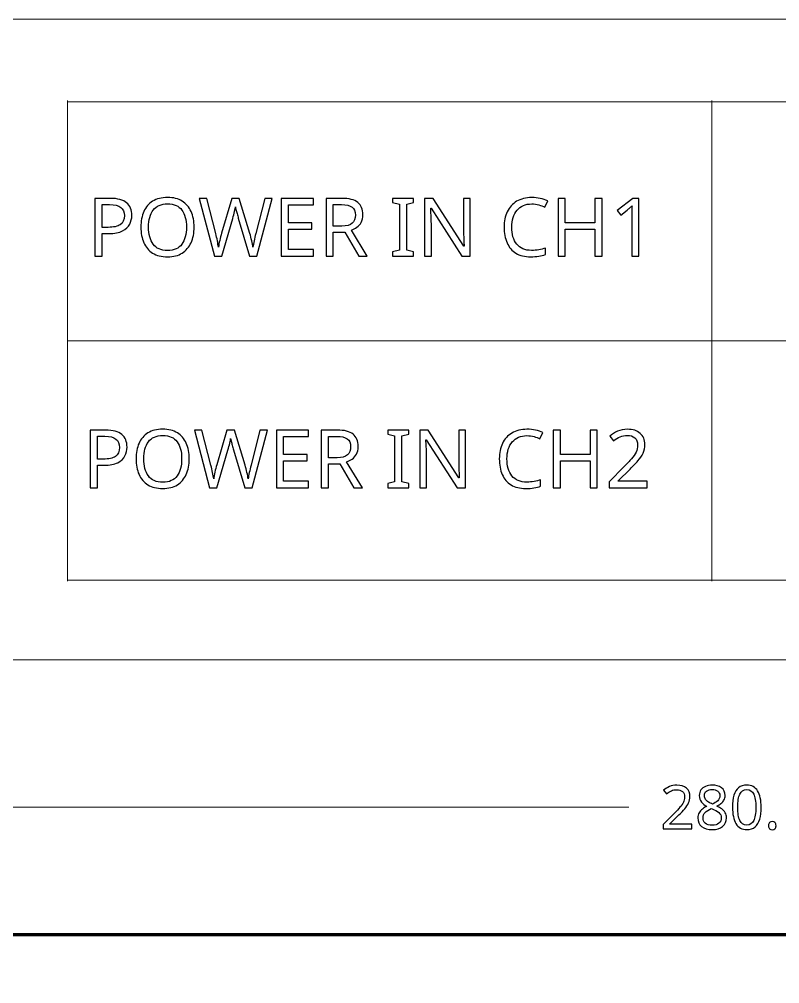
# Model space of a CAD drawing. Header units: inches. Extents: x -6.7 to 20.3, y -5.6 to 12.6.
# Drawn here: x -2.122 to -0.03, y 6.531 to 9.187 of the extents above; entities that cross this region are included whole.
import ezdxf

# ---------------------------------------------------------------- set-up
doc = ezdxf.new("R2010")
doc.units = ezdxf.units.IN
doc.header["$MEASUREMENT"] = 0
doc.layers.add('Layer 1', color=7, linetype='Continuous')

msp = doc.modelspace()

# ---------------------------------------------------------------- linework, layer by layer
at = {"layer": 'Layer 1', "color": 253, "lineweight": 18}
msp.add_lwpolyline([(-6.2482, 7.4233), (6.3502, 7.4233), (6.3502, 9.1872), (-6.2482, 9.1872), (-6.2482, 7.4233)], close=True, dxfattribs=at)
at = {"layer": 'Layer 1', "color": 250, "lineweight": 70}
msp.add_lwpolyline([(-5.4427, -0.8147), (5.5809, -0.8147), (5.5809, 6.6656), (-5.4427, 6.6656), (-5.4427, -0.8147)], close=True, dxfattribs=at)
at = {"layer": 'Layer 1', "color": 250, "lineweight": 18}
for points, knots in [([(-1.9894, 7.6395), (-1.9894, 7.6395), (-1.9894, 7.6429), (-1.9894, 7.6429), (-1.9894, 7.6429), (-1.9894, 8.3013), (-1.9894, 8.3013), (-1.9894, 8.3013), (-1.9894, 8.9597), (-1.9894, 8.9597), (-1.9894, 8.9597), (-1.9894, 8.9632), (-1.9894, 8.9632)], [0, 0, 0, 0, 0.25, 0.25, 0.25, 0.5, 0.5, 0.5, 0.75, 0.75, 0.75, 1, 1, 1, 1]), ([(-1.9894, 8.9597), (-1.9894, 8.9597), (-1.9865, 8.9597), (-1.9865, 8.9597), (-1.9865, 8.9597), (-0.9831, 8.9597), (-0.9831, 8.9597), (-0.9831, 8.9597), (0.0204, 8.9597), (0.0204, 8.9597), (0.0204, 8.9597), (1.0238, 8.9597), (1.0238, 8.9597), (1.0238, 8.9597), (2.0273, 8.9597), (2.0273, 8.9597), (2.0273, 8.9597), (2.0302, 8.9597), (2.0302, 8.9597)], [0, 0, 0, 0, 0.166667, 0.166667, 0.166667, 0.333333, 0.333333, 0.333333, 0.5, 0.5, 0.5, 0.666667, 0.666667, 0.666667, 0.833333, 0.833333, 0.833333, 1, 1, 1, 1]), ([(-0.2166, 7.6395), (-0.2166, 7.6395), (-0.2166, 7.6429), (-0.2166, 7.6429), (-0.2166, 7.6429), (-0.2166, 8.3013), (-0.2166, 8.3013), (-0.2166, 8.3013), (-0.2166, 8.9597), (-0.2166, 8.9597), (-0.2166, 8.9597), (-0.2166, 8.9632), (-0.2166, 8.9632)], [0, 0, 0, 0, 0.25, 0.25, 0.25, 0.5, 0.5, 0.5, 0.75, 0.75, 0.75, 1, 1, 1, 1]), ([(-1.9894, 8.3013), (-1.9894, 8.3013), (-1.9865, 8.3013), (-1.9865, 8.3013), (-1.9865, 8.3013), (-0.9831, 8.3013), (-0.9831, 8.3013), (-0.9831, 8.3013), (0.0204, 8.3013), (0.0204, 8.3013), (0.0204, 8.3013), (1.0238, 8.3013), (1.0238, 8.3013), (1.0238, 8.3013), (2.0273, 8.3013), (2.0273, 8.3013), (2.0273, 8.3013), (2.0302, 8.3013), (2.0302, 8.3013)], [0, 0, 0, 0, 0.166667, 0.166667, 0.166667, 0.333333, 0.333333, 0.333333, 0.5, 0.5, 0.5, 0.666667, 0.666667, 0.666667, 0.833333, 0.833333, 0.833333, 1, 1, 1, 1]), ([(-1.9894, 7.6429), (-1.9894, 7.6429), (-1.9865, 7.6429), (-1.9865, 7.6429), (-1.9865, 7.6429), (-0.9831, 7.6429), (-0.9831, 7.6429), (-0.9831, 7.6429), (0.0204, 7.6429), (0.0204, 7.6429), (0.0204, 7.6429), (1.0238, 7.6429), (1.0238, 7.6429), (1.0238, 7.6429), (2.0273, 7.6429), (2.0273, 7.6429), (2.0273, 7.6429), (2.0302, 7.6429), (2.0302, 7.6429)], [0, 0, 0, 0, 0.166667, 0.166667, 0.166667, 0.333333, 0.333333, 0.333333, 0.5, 0.5, 0.5, 0.666667, 0.666667, 0.666667, 0.833333, 0.833333, 0.833333, 1, 1, 1, 1])]:
    msp.add_open_spline(points, degree=3, knots=knots, dxfattribs=at)
at = {"layer": 'Layer 1', "color": 250}
for points, knots in [([(-1.8721, 8.694), (-1.8514, 8.694), (-1.8363, 8.6899), (-1.8268, 8.6818), (-1.8173, 8.6736), (-1.8126, 8.6622), (-1.8126, 8.6473), (-1.8126, 8.6386), (-1.8145, 8.6304), (-1.8185, 8.6228), (-1.8224, 8.6152), (-1.829, 8.609), (-1.8382, 8.6042), (-1.8475, 8.5995), (-1.86, 8.5971), (-1.8759, 8.5971), (-1.8759, 8.5971), (-1.8941, 8.5971), (-1.8941, 8.5971), (-1.8941, 8.5971), (-1.8941, 8.5353), (-1.8941, 8.5353), (-1.8941, 8.5353), (-1.9141, 8.5353), (-1.9141, 8.5353), (-1.9141, 8.5353), (-1.9141, 8.694), (-1.9141, 8.694), (-1.9141, 8.694), (-1.8721, 8.694), (-1.8721, 8.694)], [0, 0, 0, 0, 0.1, 0.1, 0.1, 0.2, 0.2, 0.2, 0.3, 0.3, 0.3, 0.4, 0.4, 0.4, 0.5, 0.5, 0.5, 0.6, 0.6, 0.6, 0.7, 0.7, 0.7, 0.8, 0.8, 0.8, 0.9, 0.9, 0.9, 1, 1, 1, 1]), ([(-1.6412, 8.6149), (-1.6412, 8.5985), (-1.644, 8.5841), (-1.6496, 8.5719), (-1.6551, 8.5597), (-1.6633, 8.5502), (-1.6741, 8.5433), (-1.6849, 8.5365), (-1.6983, 8.5331), (-1.7143, 8.5331), (-1.7308, 8.5331), (-1.7445, 8.5365), (-1.7553, 8.5433), (-1.7662, 8.5502), (-1.7743, 8.5597), (-1.7797, 8.572), (-1.785, 8.5843), (-1.7877, 8.5987), (-1.7877, 8.6151), (-1.7877, 8.6314), (-1.785, 8.6456), (-1.7797, 8.6578), (-1.7743, 8.6699), (-1.7662, 8.6794), (-1.7553, 8.6862), (-1.7445, 8.693), (-1.7307, 8.6965), (-1.7141, 8.6965), (-1.6983, 8.6965), (-1.6849, 8.6931), (-1.6741, 8.6863), (-1.6633, 8.6796), (-1.6551, 8.6701), (-1.6496, 8.6579), (-1.644, 8.6457), (-1.6412, 8.6313), (-1.6412, 8.6149)], [0, 0, 0, 0, 0.083333, 0.083333, 0.083333, 0.166667, 0.166667, 0.166667, 0.25, 0.25, 0.25, 0.333333, 0.333333, 0.333333, 0.416667, 0.416667, 0.416667, 0.5, 0.5, 0.5, 0.583333, 0.583333, 0.583333, 0.666667, 0.666667, 0.666667, 0.75, 0.75, 0.75, 0.833333, 0.833333, 0.833333, 0.916667, 0.916667, 0.916667, 1, 1, 1, 1]), ([(-1.4261, 8.694), (-1.4261, 8.694), (-1.4683, 8.5353), (-1.4683, 8.5353), (-1.4683, 8.5353), (-1.4886, 8.5353), (-1.4886, 8.5353), (-1.4886, 8.5353), (-1.5195, 8.6393), (-1.5195, 8.6393), (-1.5206, 8.6436), (-1.5218, 8.6479), (-1.523, 8.6522), (-1.5242, 8.6565), (-1.5252, 8.6603), (-1.5259, 8.6637), (-1.5266, 8.667), (-1.5272, 8.6693), (-1.5275, 8.6707), (-1.5276, 8.6687), (-1.5284, 8.6646), (-1.5298, 8.6583), (-1.5312, 8.652), (-1.5329, 8.6455), (-1.535, 8.6387), (-1.535, 8.6387), (-1.565, 8.5353), (-1.565, 8.5353), (-1.565, 8.5353), (-1.5852, 8.5353), (-1.5852, 8.5353), (-1.5852, 8.5353), (-1.6272, 8.694), (-1.6272, 8.694), (-1.6272, 8.694), (-1.6063, 8.694), (-1.6063, 8.694), (-1.6063, 8.694), (-1.5817, 8.5971), (-1.5817, 8.5971), (-1.5799, 8.5903), (-1.5784, 8.5837), (-1.5771, 8.5773), (-1.5759, 8.571), (-1.5749, 8.565), (-1.5741, 8.5593), (-1.5734, 8.5651), (-1.5723, 8.5714), (-1.5708, 8.5782), (-1.5693, 8.585), (-1.5676, 8.5917), (-1.5657, 8.5982), (-1.5657, 8.5982), (-1.5377, 8.694), (-1.5377, 8.694), (-1.5377, 8.694), (-1.517, 8.694), (-1.517, 8.694), (-1.517, 8.694), (-1.4879, 8.5976), (-1.4879, 8.5976), (-1.4858, 8.5907), (-1.484, 8.584), (-1.4826, 8.5772), (-1.4811, 8.5705), (-1.48, 8.5645), (-1.4792, 8.5593), (-1.4785, 8.5648), (-1.4775, 8.5708), (-1.4761, 8.5772), (-1.4748, 8.5837), (-1.4732, 8.5904), (-1.4715, 8.5973), (-1.4715, 8.5973), (-1.447, 8.694), (-1.447, 8.694), (-1.447, 8.694), (-1.4261, 8.694), (-1.4261, 8.694)], [0, 0, 0, 0, 0.038462, 0.038462, 0.038462, 0.076923, 0.076923, 0.076923, 0.115385, 0.115385, 0.115385, 0.153846, 0.153846, 0.153846, 0.192308, 0.192308, 0.192308, 0.230769, 0.230769, 0.230769, 0.269231, 0.269231, 0.269231, 0.307692, 0.307692, 0.307692, 0.346154, 0.346154, 0.346154, 0.384615, 0.384615, 0.384615, 0.423077, 0.423077, 0.423077, 0.461538, 0.461538, 0.461538, 0.5, 0.5, 0.5, 0.538462, 0.538462, 0.538462, 0.576923, 0.576923, 0.576923, 0.615385, 0.615385, 0.615385, 0.653846, 0.653846, 0.653846, 0.692308, 0.692308, 0.692308, 0.730769, 0.730769, 0.730769, 0.769231, 0.769231, 0.769231, 0.807692, 0.807692, 0.807692, 0.846154, 0.846154, 0.846154, 0.884615, 0.884615, 0.884615, 0.923077, 0.923077, 0.923077, 0.961538, 0.961538, 0.961538, 1, 1, 1, 1]), ([(-1.313, 8.5353), (-1.313, 8.5353), (-1.4017, 8.5353), (-1.4017, 8.5353), (-1.4017, 8.5353), (-1.4017, 8.694), (-1.4017, 8.694), (-1.4017, 8.694), (-1.313, 8.694), (-1.313, 8.694), (-1.313, 8.694), (-1.313, 8.6765), (-1.313, 8.6765), (-1.313, 8.6765), (-1.3817, 8.6765), (-1.3817, 8.6765), (-1.3817, 8.6765), (-1.3817, 8.6269), (-1.3817, 8.6269), (-1.3817, 8.6269), (-1.317, 8.6269), (-1.317, 8.6269), (-1.317, 8.6269), (-1.317, 8.6096), (-1.317, 8.6096), (-1.317, 8.6096), (-1.3817, 8.6096), (-1.3817, 8.6096), (-1.3817, 8.6096), (-1.3817, 8.5529), (-1.3817, 8.5529), (-1.3817, 8.5529), (-1.313, 8.5529), (-1.313, 8.5529), (-1.313, 8.5529), (-1.313, 8.5353), (-1.313, 8.5353)], [0, 0, 0, 0, 0.083333, 0.083333, 0.083333, 0.166667, 0.166667, 0.166667, 0.25, 0.25, 0.25, 0.333333, 0.333333, 0.333333, 0.416667, 0.416667, 0.416667, 0.5, 0.5, 0.5, 0.583333, 0.583333, 0.583333, 0.666667, 0.666667, 0.666667, 0.75, 0.75, 0.75, 0.833333, 0.833333, 0.833333, 0.916667, 0.916667, 0.916667, 1, 1, 1, 1]), ([(-1.2343, 8.694), (-1.2146, 8.694), (-1.2001, 8.6903), (-1.1907, 8.6828), (-1.1813, 8.6753), (-1.1766, 8.664), (-1.1766, 8.6489), (-1.1766, 8.6405), (-1.1781, 8.6334), (-1.1812, 8.6278), (-1.1843, 8.6222), (-1.1883, 8.6177), (-1.1931, 8.6143), (-1.1979, 8.611), (-1.203, 8.6084), (-1.2083, 8.6065), (-1.2083, 8.6065), (-1.1648, 8.5353), (-1.1648, 8.5353), (-1.1648, 8.5353), (-1.1881, 8.5353), (-1.1881, 8.5353), (-1.1881, 8.5353), (-1.2266, 8.6009), (-1.2266, 8.6009), (-1.2266, 8.6009), (-1.2581, 8.6009), (-1.2581, 8.6009), (-1.2581, 8.6009), (-1.2581, 8.5353), (-1.2581, 8.5353), (-1.2581, 8.5353), (-1.2781, 8.5353), (-1.2781, 8.5353), (-1.2781, 8.5353), (-1.2781, 8.694), (-1.2781, 8.694), (-1.2781, 8.694), (-1.2343, 8.694), (-1.2343, 8.694)], [0, 0, 0, 0, 0.076923, 0.076923, 0.076923, 0.153846, 0.153846, 0.153846, 0.230769, 0.230769, 0.230769, 0.307692, 0.307692, 0.307692, 0.384615, 0.384615, 0.384615, 0.461538, 0.461538, 0.461538, 0.538462, 0.538462, 0.538462, 0.615385, 0.615385, 0.615385, 0.692308, 0.692308, 0.692308, 0.769231, 0.769231, 0.769231, 0.846154, 0.846154, 0.846154, 0.923077, 0.923077, 0.923077, 1, 1, 1, 1]), ([(-1.0375, 8.5353), (-1.0375, 8.5353), (-1.0948, 8.5353), (-1.0948, 8.5353), (-1.0948, 8.5353), (-1.0948, 8.5469), (-1.0948, 8.5469), (-1.0948, 8.5469), (-1.0761, 8.5511), (-1.0761, 8.5511), (-1.0761, 8.5511), (-1.0761, 8.678), (-1.0761, 8.678), (-1.0761, 8.678), (-1.0948, 8.6825), (-1.0948, 8.6825), (-1.0948, 8.6825), (-1.0948, 8.694), (-1.0948, 8.694), (-1.0948, 8.694), (-1.0375, 8.694), (-1.0375, 8.694), (-1.0375, 8.694), (-1.0375, 8.6825), (-1.0375, 8.6825), (-1.0375, 8.6825), (-1.0561, 8.678), (-1.0561, 8.678), (-1.0561, 8.678), (-1.0561, 8.5511), (-1.0561, 8.5511), (-1.0561, 8.5511), (-1.0375, 8.5469), (-1.0375, 8.5469), (-1.0375, 8.5469), (-1.0375, 8.5353), (-1.0375, 8.5353)], [0, 0, 0, 0, 0.083333, 0.083333, 0.083333, 0.166667, 0.166667, 0.166667, 0.25, 0.25, 0.25, 0.333333, 0.333333, 0.333333, 0.416667, 0.416667, 0.416667, 0.5, 0.5, 0.5, 0.583333, 0.583333, 0.583333, 0.666667, 0.666667, 0.666667, 0.75, 0.75, 0.75, 0.833333, 0.833333, 0.833333, 0.916667, 0.916667, 0.916667, 1, 1, 1, 1]), ([(-0.881, 8.5353), (-0.881, 8.5353), (-0.9043, 8.5353), (-0.9043, 8.5353), (-0.9043, 8.5353), (-0.9892, 8.6671), (-0.9892, 8.6671), (-0.9892, 8.6671), (-0.9901, 8.6671), (-0.9901, 8.6671), (-0.9898, 8.6619), (-0.9895, 8.6555), (-0.989, 8.6478), (-0.9886, 8.6401), (-0.9883, 8.6322), (-0.9883, 8.624), (-0.9883, 8.624), (-0.9883, 8.5353), (-0.9883, 8.5353), (-0.9883, 8.5353), (-1.0068, 8.5353), (-1.0068, 8.5353), (-1.0068, 8.5353), (-1.0068, 8.694), (-1.0068, 8.694), (-1.0068, 8.694), (-0.9837, 8.694), (-0.9837, 8.694), (-0.9837, 8.694), (-0.899, 8.5627), (-0.899, 8.5627), (-0.899, 8.5627), (-0.8981, 8.5627), (-0.8981, 8.5627), (-0.8983, 8.565), (-0.8985, 8.5686), (-0.8987, 8.5733), (-0.8989, 8.5781), (-0.8991, 8.5833), (-0.8993, 8.5889), (-0.8996, 8.5945), (-0.8997, 8.5997), (-0.8997, 8.6045), (-0.8997, 8.6045), (-0.8997, 8.694), (-0.8997, 8.694), (-0.8997, 8.694), (-0.881, 8.694), (-0.881, 8.694), (-0.881, 8.694), (-0.881, 8.5353), (-0.881, 8.5353)], [0, 0, 0, 0, 0.058824, 0.058824, 0.058824, 0.117647, 0.117647, 0.117647, 0.176471, 0.176471, 0.176471, 0.235294, 0.235294, 0.235294, 0.294118, 0.294118, 0.294118, 0.352941, 0.352941, 0.352941, 0.411765, 0.411765, 0.411765, 0.470588, 0.470588, 0.470588, 0.529412, 0.529412, 0.529412, 0.588235, 0.588235, 0.588235, 0.647059, 0.647059, 0.647059, 0.705882, 0.705882, 0.705882, 0.764706, 0.764706, 0.764706, 0.823529, 0.823529, 0.823529, 0.882353, 0.882353, 0.882353, 0.941176, 0.941176, 0.941176, 1, 1, 1, 1]), ([(-0.7121, 8.6787), (-0.7292, 8.6787), (-0.7426, 8.673), (-0.7524, 8.6616), (-0.7621, 8.6502), (-0.767, 8.6345), (-0.767, 8.6147), (-0.767, 8.595), (-0.7625, 8.5794), (-0.7534, 8.5679), (-0.7442, 8.5564), (-0.7306, 8.5507), (-0.7124, 8.5507), (-0.7054, 8.5507), (-0.6988, 8.5513), (-0.6926, 8.5525), (-0.6864, 8.5536), (-0.6803, 8.5551), (-0.6744, 8.5569), (-0.6744, 8.5569), (-0.6744, 8.5396), (-0.6744, 8.5396), (-0.6803, 8.5373), (-0.6864, 8.5357), (-0.6927, 8.5347), (-0.699, 8.5336), (-0.7065, 8.5331), (-0.7152, 8.5331), (-0.7314, 8.5331), (-0.7449, 8.5365), (-0.7557, 8.5431), (-0.7665, 8.5498), (-0.7746, 8.5593), (-0.78, 8.5716), (-0.7854, 8.5839), (-0.7881, 8.5983), (-0.7881, 8.6149), (-0.7881, 8.6309), (-0.7852, 8.645), (-0.7794, 8.6572), (-0.7735, 8.6695), (-0.7649, 8.679), (-0.7535, 8.6859), (-0.7421, 8.6928), (-0.7282, 8.6962), (-0.7119, 8.6962), (-0.6952, 8.6962), (-0.6806, 8.6931), (-0.6681, 8.6869), (-0.6681, 8.6869), (-0.6761, 8.67), (-0.6761, 8.67), (-0.681, 8.6722), (-0.6865, 8.6742), (-0.6925, 8.676), (-0.6985, 8.6778), (-0.705, 8.6787), (-0.7121, 8.6787)], [0, 0, 0, 0, 0.052632, 0.052632, 0.052632, 0.105263, 0.105263, 0.105263, 0.157895, 0.157895, 0.157895, 0.210526, 0.210526, 0.210526, 0.263158, 0.263158, 0.263158, 0.315789, 0.315789, 0.315789, 0.368421, 0.368421, 0.368421, 0.421053, 0.421053, 0.421053, 0.473684, 0.473684, 0.473684, 0.526316, 0.526316, 0.526316, 0.578947, 0.578947, 0.578947, 0.631579, 0.631579, 0.631579, 0.684211, 0.684211, 0.684211, 0.736842, 0.736842, 0.736842, 0.789474, 0.789474, 0.789474, 0.842105, 0.842105, 0.842105, 0.894737, 0.894737, 0.894737, 0.947368, 0.947368, 0.947368, 1, 1, 1, 1]), ([(-0.5184, 8.5353), (-0.5184, 8.5353), (-0.5384, 8.5353), (-0.5384, 8.5353), (-0.5384, 8.5353), (-0.5384, 8.6093), (-0.5384, 8.6093), (-0.5384, 8.6093), (-0.6197, 8.6093), (-0.6197, 8.6093), (-0.6197, 8.6093), (-0.6197, 8.5353), (-0.6197, 8.5353), (-0.6197, 8.5353), (-0.6397, 8.5353), (-0.6397, 8.5353), (-0.6397, 8.5353), (-0.6397, 8.694), (-0.6397, 8.694), (-0.6397, 8.694), (-0.6197, 8.694), (-0.6197, 8.694), (-0.6197, 8.694), (-0.6197, 8.6269), (-0.6197, 8.6269), (-0.6197, 8.6269), (-0.5384, 8.6269), (-0.5384, 8.6269), (-0.5384, 8.6269), (-0.5384, 8.694), (-0.5384, 8.694), (-0.5384, 8.694), (-0.5184, 8.694), (-0.5184, 8.694), (-0.5184, 8.694), (-0.5184, 8.5353), (-0.5184, 8.5353)], [0, 0, 0, 0, 0.083333, 0.083333, 0.083333, 0.166667, 0.166667, 0.166667, 0.25, 0.25, 0.25, 0.333333, 0.333333, 0.333333, 0.416667, 0.416667, 0.416667, 0.5, 0.5, 0.5, 0.583333, 0.583333, 0.583333, 0.666667, 0.666667, 0.666667, 0.75, 0.75, 0.75, 0.833333, 0.833333, 0.833333, 0.916667, 0.916667, 0.916667, 1, 1, 1, 1]), ([(-0.4177, 8.5353), (-0.4177, 8.5353), (-0.4368, 8.5353), (-0.4368, 8.5353), (-0.4368, 8.5353), (-0.4368, 8.6462), (-0.4368, 8.6462), (-0.4368, 8.6526), (-0.4367, 8.6577), (-0.4366, 8.6616), (-0.4364, 8.6654), (-0.4362, 8.6694), (-0.4359, 8.6736), (-0.4383, 8.6712), (-0.4404, 8.6692), (-0.4424, 8.6676), (-0.4443, 8.6659), (-0.4467, 8.6639), (-0.4497, 8.6613), (-0.4497, 8.6613), (-0.4666, 8.6476), (-0.4666, 8.6476), (-0.4666, 8.6476), (-0.4768, 8.6607), (-0.4768, 8.6607), (-0.4768, 8.6607), (-0.4339, 8.694), (-0.4339, 8.694), (-0.4339, 8.694), (-0.4177, 8.694), (-0.4177, 8.694), (-0.4177, 8.694), (-0.4177, 8.5353), (-0.4177, 8.5353)], [0, 0, 0, 0, 0.090909, 0.090909, 0.090909, 0.181818, 0.181818, 0.181818, 0.272727, 0.272727, 0.272727, 0.363636, 0.363636, 0.363636, 0.454545, 0.454545, 0.454545, 0.545455, 0.545455, 0.545455, 0.636364, 0.636364, 0.636364, 0.727273, 0.727273, 0.727273, 0.818182, 0.818182, 0.818182, 0.909091, 0.909091, 0.909091, 1, 1, 1, 1]), ([(-1.8739, 8.6769), (-1.8739, 8.6769), (-1.8941, 8.6769), (-1.8941, 8.6769), (-1.8941, 8.6769), (-1.8941, 8.6142), (-1.8941, 8.6142), (-1.8941, 8.6142), (-1.8781, 8.6142), (-1.8781, 8.6142), (-1.863, 8.6142), (-1.8517, 8.6167), (-1.8443, 8.6216), (-1.8369, 8.6265), (-1.8332, 8.6347), (-1.8332, 8.6465), (-1.8332, 8.6567), (-1.8365, 8.6643), (-1.843, 8.6693), (-1.8495, 8.6744), (-1.8598, 8.6769), (-1.8739, 8.6769)], [0, 0, 0, 0, 0.142857, 0.142857, 0.142857, 0.285714, 0.285714, 0.285714, 0.428571, 0.428571, 0.428571, 0.571429, 0.571429, 0.571429, 0.714286, 0.714286, 0.714286, 0.857143, 0.857143, 0.857143, 1, 1, 1, 1]), ([(-1.7666, 8.6149), (-1.7666, 8.5949), (-1.7623, 8.5792), (-1.7539, 8.5677), (-1.7455, 8.5562), (-1.7323, 8.5505), (-1.7143, 8.5505), (-1.6963, 8.5505), (-1.6831, 8.5562), (-1.6748, 8.5677), (-1.6665, 8.5792), (-1.6623, 8.5949), (-1.6623, 8.6149), (-1.6623, 8.6349), (-1.6665, 8.6506), (-1.6748, 8.6619), (-1.6831, 8.6732), (-1.6962, 8.6789), (-1.7141, 8.6789), (-1.732, 8.6789), (-1.7453, 8.6732), (-1.7538, 8.6619), (-1.7623, 8.6506), (-1.7666, 8.6349), (-1.7666, 8.6149)], [0, 0, 0, 0, 0.125, 0.125, 0.125, 0.25, 0.25, 0.25, 0.375, 0.375, 0.375, 0.5, 0.5, 0.5, 0.625, 0.625, 0.625, 0.75, 0.75, 0.75, 0.875, 0.875, 0.875, 1, 1, 1, 1]), ([(-1.2355, 8.6767), (-1.2355, 8.6767), (-1.2581, 8.6767), (-1.2581, 8.6767), (-1.2581, 8.6767), (-1.2581, 8.6178), (-1.2581, 8.6178), (-1.2581, 8.6178), (-1.2343, 8.6178), (-1.2343, 8.6178), (-1.2215, 8.6178), (-1.212, 8.6203), (-1.2061, 8.6255), (-1.2002, 8.6306), (-1.1972, 8.6381), (-1.1972, 8.648), (-1.1972, 8.6584), (-1.2003, 8.6657), (-1.2066, 8.6701), (-1.2128, 8.6745), (-1.2224, 8.6767), (-1.2355, 8.6767)], [0, 0, 0, 0, 0.142857, 0.142857, 0.142857, 0.285714, 0.285714, 0.285714, 0.428571, 0.428571, 0.428571, 0.571429, 0.571429, 0.571429, 0.714286, 0.714286, 0.714286, 0.857143, 0.857143, 0.857143, 1, 1, 1, 1]), ([(-1.8853, 8.0559), (-1.8645, 8.0559), (-1.8494, 8.0518), (-1.8399, 8.0437), (-1.8305, 8.0355), (-1.8257, 8.024), (-1.8257, 8.0092), (-1.8257, 8.0005), (-1.8277, 7.9923), (-1.8316, 7.9847), (-1.8355, 7.977), (-1.8421, 7.9709), (-1.8514, 7.9661), (-1.8606, 7.9614), (-1.8732, 7.959), (-1.8891, 7.959), (-1.8891, 7.959), (-1.9073, 7.959), (-1.9073, 7.959), (-1.9073, 7.959), (-1.9073, 7.8972), (-1.9073, 7.8972), (-1.9073, 7.8972), (-1.9273, 7.8972), (-1.9273, 7.8972), (-1.9273, 7.8972), (-1.9273, 8.0559), (-1.9273, 8.0559), (-1.9273, 8.0559), (-1.8853, 8.0559), (-1.8853, 8.0559)], [0, 0, 0, 0, 0.1, 0.1, 0.1, 0.2, 0.2, 0.2, 0.3, 0.3, 0.3, 0.4, 0.4, 0.4, 0.5, 0.5, 0.5, 0.6, 0.6, 0.6, 0.7, 0.7, 0.7, 0.8, 0.8, 0.8, 0.9, 0.9, 0.9, 1, 1, 1, 1]), ([(-1.6544, 7.9768), (-1.6544, 7.9603), (-1.6572, 7.946), (-1.6627, 7.9338), (-1.6683, 7.9216), (-1.6765, 7.912), (-1.6873, 7.9052), (-1.6981, 7.8984), (-1.7115, 7.895), (-1.7275, 7.895), (-1.7439, 7.895), (-1.7576, 7.8984), (-1.7685, 7.9052), (-1.7794, 7.912), (-1.7875, 7.9216), (-1.7928, 7.9339), (-1.7982, 7.9462), (-1.8008, 7.9606), (-1.8008, 7.977), (-1.8008, 7.9933), (-1.7982, 8.0075), (-1.7928, 8.0197), (-1.7875, 8.0318), (-1.7794, 8.0413), (-1.7685, 8.0481), (-1.7576, 8.0549), (-1.7439, 8.0583), (-1.7273, 8.0583), (-1.7114, 8.0583), (-1.6981, 8.055), (-1.6873, 8.0482), (-1.6765, 8.0415), (-1.6683, 8.032), (-1.6627, 8.0198), (-1.6572, 8.0076), (-1.6544, 7.9932), (-1.6544, 7.9768)], [0, 0, 0, 0, 0.083333, 0.083333, 0.083333, 0.166667, 0.166667, 0.166667, 0.25, 0.25, 0.25, 0.333333, 0.333333, 0.333333, 0.416667, 0.416667, 0.416667, 0.5, 0.5, 0.5, 0.583333, 0.583333, 0.583333, 0.666667, 0.666667, 0.666667, 0.75, 0.75, 0.75, 0.833333, 0.833333, 0.833333, 0.916667, 0.916667, 0.916667, 1, 1, 1, 1]), ([(-1.4393, 8.0559), (-1.4393, 8.0559), (-1.4815, 7.8972), (-1.4815, 7.8972), (-1.4815, 7.8972), (-1.5017, 7.8972), (-1.5017, 7.8972), (-1.5017, 7.8972), (-1.5326, 8.0012), (-1.5326, 8.0012), (-1.5338, 8.0055), (-1.535, 8.0098), (-1.5362, 8.0141), (-1.5373, 8.0184), (-1.5383, 8.0222), (-1.5391, 8.0256), (-1.5398, 8.0289), (-1.5403, 8.0312), (-1.5406, 8.0326), (-1.5408, 8.0306), (-1.5415, 8.0265), (-1.5429, 8.0202), (-1.5443, 8.0139), (-1.5461, 8.0074), (-1.5482, 8.0006), (-1.5482, 8.0006), (-1.5782, 7.8972), (-1.5782, 7.8972), (-1.5782, 7.8972), (-1.5984, 7.8972), (-1.5984, 7.8972), (-1.5984, 7.8972), (-1.6404, 8.0559), (-1.6404, 8.0559), (-1.6404, 8.0559), (-1.6195, 8.0559), (-1.6195, 8.0559), (-1.6195, 8.0559), (-1.5948, 7.959), (-1.5948, 7.959), (-1.5931, 7.9522), (-1.5915, 7.9456), (-1.5903, 7.9392), (-1.589, 7.9329), (-1.588, 7.9269), (-1.5873, 7.9212), (-1.5865, 7.927), (-1.5854, 7.9333), (-1.5839, 7.9401), (-1.5825, 7.9469), (-1.5808, 7.9536), (-1.5788, 7.9601), (-1.5788, 7.9601), (-1.5508, 8.0559), (-1.5508, 8.0559), (-1.5508, 8.0559), (-1.5302, 8.0559), (-1.5302, 8.0559), (-1.5302, 8.0559), (-1.5011, 7.9594), (-1.5011, 7.9594), (-1.499, 7.9526), (-1.4972, 7.9459), (-1.4957, 7.9391), (-1.4942, 7.9324), (-1.4931, 7.9264), (-1.4924, 7.9212), (-1.4916, 7.9267), (-1.4906, 7.9327), (-1.4893, 7.9391), (-1.4879, 7.9456), (-1.4864, 7.9523), (-1.4846, 7.9592), (-1.4846, 7.9592), (-1.4602, 8.0559), (-1.4602, 8.0559), (-1.4602, 8.0559), (-1.4393, 8.0559), (-1.4393, 8.0559)], [0, 0, 0, 0, 0.038462, 0.038462, 0.038462, 0.076923, 0.076923, 0.076923, 0.115385, 0.115385, 0.115385, 0.153846, 0.153846, 0.153846, 0.192308, 0.192308, 0.192308, 0.230769, 0.230769, 0.230769, 0.269231, 0.269231, 0.269231, 0.307692, 0.307692, 0.307692, 0.346154, 0.346154, 0.346154, 0.384615, 0.384615, 0.384615, 0.423077, 0.423077, 0.423077, 0.461538, 0.461538, 0.461538, 0.5, 0.5, 0.5, 0.538462, 0.538462, 0.538462, 0.576923, 0.576923, 0.576923, 0.615385, 0.615385, 0.615385, 0.653846, 0.653846, 0.653846, 0.692308, 0.692308, 0.692308, 0.730769, 0.730769, 0.730769, 0.769231, 0.769231, 0.769231, 0.807692, 0.807692, 0.807692, 0.846154, 0.846154, 0.846154, 0.884615, 0.884615, 0.884615, 0.923077, 0.923077, 0.923077, 0.961538, 0.961538, 0.961538, 1, 1, 1, 1]), ([(-1.3262, 7.8972), (-1.3262, 7.8972), (-1.4148, 7.8972), (-1.4148, 7.8972), (-1.4148, 7.8972), (-1.4148, 8.0559), (-1.4148, 8.0559), (-1.4148, 8.0559), (-1.3262, 8.0559), (-1.3262, 8.0559), (-1.3262, 8.0559), (-1.3262, 8.0383), (-1.3262, 8.0383), (-1.3262, 8.0383), (-1.3948, 8.0383), (-1.3948, 8.0383), (-1.3948, 8.0383), (-1.3948, 7.9888), (-1.3948, 7.9888), (-1.3948, 7.9888), (-1.3302, 7.9888), (-1.3302, 7.9888), (-1.3302, 7.9888), (-1.3302, 7.9714), (-1.3302, 7.9714), (-1.3302, 7.9714), (-1.3948, 7.9714), (-1.3948, 7.9714), (-1.3948, 7.9714), (-1.3948, 7.9148), (-1.3948, 7.9148), (-1.3948, 7.9148), (-1.3262, 7.9148), (-1.3262, 7.9148), (-1.3262, 7.9148), (-1.3262, 7.8972), (-1.3262, 7.8972)], [0, 0, 0, 0, 0.083333, 0.083333, 0.083333, 0.166667, 0.166667, 0.166667, 0.25, 0.25, 0.25, 0.333333, 0.333333, 0.333333, 0.416667, 0.416667, 0.416667, 0.5, 0.5, 0.5, 0.583333, 0.583333, 0.583333, 0.666667, 0.666667, 0.666667, 0.75, 0.75, 0.75, 0.833333, 0.833333, 0.833333, 0.916667, 0.916667, 0.916667, 1, 1, 1, 1]), ([(-1.2475, 8.0559), (-1.2278, 8.0559), (-1.2132, 8.0521), (-1.2038, 8.0447), (-1.1944, 8.0372), (-1.1897, 8.0259), (-1.1897, 8.0108), (-1.1897, 8.0023), (-1.1913, 7.9953), (-1.1944, 7.9897), (-1.1975, 7.984), (-1.2015, 7.9796), (-1.2063, 7.9762), (-1.2111, 7.9729), (-1.2162, 7.9703), (-1.2215, 7.9683), (-1.2215, 7.9683), (-1.1779, 7.8972), (-1.1779, 7.8972), (-1.1779, 7.8972), (-1.2013, 7.8972), (-1.2013, 7.8972), (-1.2013, 7.8972), (-1.2397, 7.9628), (-1.2397, 7.9628), (-1.2397, 7.9628), (-1.2713, 7.9628), (-1.2713, 7.9628), (-1.2713, 7.9628), (-1.2713, 7.8972), (-1.2713, 7.8972), (-1.2713, 7.8972), (-1.2913, 7.8972), (-1.2913, 7.8972), (-1.2913, 7.8972), (-1.2913, 8.0559), (-1.2913, 8.0559), (-1.2913, 8.0559), (-1.2475, 8.0559), (-1.2475, 8.0559)], [0, 0, 0, 0, 0.076923, 0.076923, 0.076923, 0.153846, 0.153846, 0.153846, 0.230769, 0.230769, 0.230769, 0.307692, 0.307692, 0.307692, 0.384615, 0.384615, 0.384615, 0.461538, 0.461538, 0.461538, 0.538462, 0.538462, 0.538462, 0.615385, 0.615385, 0.615385, 0.692308, 0.692308, 0.692308, 0.769231, 0.769231, 0.769231, 0.846154, 0.846154, 0.846154, 0.923077, 0.923077, 0.923077, 1, 1, 1, 1]), ([(-1.0506, 7.8972), (-1.0506, 7.8972), (-1.1079, 7.8972), (-1.1079, 7.8972), (-1.1079, 7.8972), (-1.1079, 7.9088), (-1.1079, 7.9088), (-1.1079, 7.9088), (-1.0893, 7.913), (-1.0893, 7.913), (-1.0893, 7.913), (-1.0893, 8.0399), (-1.0893, 8.0399), (-1.0893, 8.0399), (-1.1079, 8.0443), (-1.1079, 8.0443), (-1.1079, 8.0443), (-1.1079, 8.0559), (-1.1079, 8.0559), (-1.1079, 8.0559), (-1.0506, 8.0559), (-1.0506, 8.0559), (-1.0506, 8.0559), (-1.0506, 8.0443), (-1.0506, 8.0443), (-1.0506, 8.0443), (-1.0693, 8.0399), (-1.0693, 8.0399), (-1.0693, 8.0399), (-1.0693, 7.913), (-1.0693, 7.913), (-1.0693, 7.913), (-1.0506, 7.9088), (-1.0506, 7.9088), (-1.0506, 7.9088), (-1.0506, 7.8972), (-1.0506, 7.8972)], [0, 0, 0, 0, 0.083333, 0.083333, 0.083333, 0.166667, 0.166667, 0.166667, 0.25, 0.25, 0.25, 0.333333, 0.333333, 0.333333, 0.416667, 0.416667, 0.416667, 0.5, 0.5, 0.5, 0.583333, 0.583333, 0.583333, 0.666667, 0.666667, 0.666667, 0.75, 0.75, 0.75, 0.833333, 0.833333, 0.833333, 0.916667, 0.916667, 0.916667, 1, 1, 1, 1]), ([(-0.8942, 7.8972), (-0.8942, 7.8972), (-0.9175, 7.8972), (-0.9175, 7.8972), (-0.9175, 7.8972), (-1.0024, 8.029), (-1.0024, 8.029), (-1.0024, 8.029), (-1.0033, 8.029), (-1.0033, 8.029), (-1.003, 8.0238), (-1.0026, 8.0174), (-1.0022, 8.0097), (-1.0017, 8.002), (-1.0015, 7.994), (-1.0015, 7.9859), (-1.0015, 7.9859), (-1.0015, 7.8972), (-1.0015, 7.8972), (-1.0015, 7.8972), (-1.0199, 7.8972), (-1.0199, 7.8972), (-1.0199, 7.8972), (-1.0199, 8.0559), (-1.0199, 8.0559), (-1.0199, 8.0559), (-0.9968, 8.0559), (-0.9968, 8.0559), (-0.9968, 8.0559), (-0.9122, 7.9246), (-0.9122, 7.9246), (-0.9122, 7.9246), (-0.9113, 7.9246), (-0.9113, 7.9246), (-0.9114, 7.9269), (-0.9116, 7.9305), (-0.9118, 7.9352), (-0.9121, 7.94), (-0.9123, 7.9451), (-0.9125, 7.9508), (-0.9127, 7.9564), (-0.9128, 7.9616), (-0.9128, 7.9663), (-0.9128, 7.9663), (-0.9128, 8.0559), (-0.9128, 8.0559), (-0.9128, 8.0559), (-0.8942, 8.0559), (-0.8942, 8.0559), (-0.8942, 8.0559), (-0.8942, 7.8972), (-0.8942, 7.8972)], [0, 0, 0, 0, 0.058824, 0.058824, 0.058824, 0.117647, 0.117647, 0.117647, 0.176471, 0.176471, 0.176471, 0.235294, 0.235294, 0.235294, 0.294118, 0.294118, 0.294118, 0.352941, 0.352941, 0.352941, 0.411765, 0.411765, 0.411765, 0.470588, 0.470588, 0.470588, 0.529412, 0.529412, 0.529412, 0.588235, 0.588235, 0.588235, 0.647059, 0.647059, 0.647059, 0.705882, 0.705882, 0.705882, 0.764706, 0.764706, 0.764706, 0.823529, 0.823529, 0.823529, 0.882353, 0.882353, 0.882353, 0.941176, 0.941176, 0.941176, 1, 1, 1, 1]), ([(-0.7253, 8.0406), (-0.7423, 8.0406), (-0.7557, 8.0349), (-0.7655, 8.0234), (-0.7753, 8.012), (-0.7802, 7.9964), (-0.7802, 7.9766), (-0.7802, 7.9569), (-0.7756, 7.9413), (-0.7665, 7.9298), (-0.7574, 7.9183), (-0.7437, 7.9126), (-0.7255, 7.9126), (-0.7185, 7.9126), (-0.7119, 7.9131), (-0.7057, 7.9143), (-0.6995, 7.9155), (-0.6934, 7.917), (-0.6875, 7.9188), (-0.6875, 7.9188), (-0.6875, 7.9014), (-0.6875, 7.9014), (-0.6934, 7.8992), (-0.6995, 7.8976), (-0.7058, 7.8966), (-0.7121, 7.8955), (-0.7197, 7.895), (-0.7284, 7.895), (-0.7445, 7.895), (-0.758, 7.8983), (-0.7688, 7.905), (-0.7797, 7.9117), (-0.7878, 7.9211), (-0.7932, 7.9334), (-0.7986, 7.9457), (-0.8013, 7.9602), (-0.8013, 7.9768), (-0.8013, 7.9928), (-0.7984, 8.0069), (-0.7925, 8.0191), (-0.7867, 8.0313), (-0.778, 8.0409), (-0.7666, 8.0478), (-0.7552, 8.0547), (-0.7414, 8.0581), (-0.7251, 8.0581), (-0.7083, 8.0581), (-0.6937, 8.055), (-0.6813, 8.0488), (-0.6813, 8.0488), (-0.6893, 8.0319), (-0.6893, 8.0319), (-0.6942, 8.0341), (-0.6996, 8.0361), (-0.7056, 8.0379), (-0.7116, 8.0397), (-0.7182, 8.0406), (-0.7253, 8.0406)], [0, 0, 0, 0, 0.052632, 0.052632, 0.052632, 0.105263, 0.105263, 0.105263, 0.157895, 0.157895, 0.157895, 0.210526, 0.210526, 0.210526, 0.263158, 0.263158, 0.263158, 0.315789, 0.315789, 0.315789, 0.368421, 0.368421, 0.368421, 0.421053, 0.421053, 0.421053, 0.473684, 0.473684, 0.473684, 0.526316, 0.526316, 0.526316, 0.578947, 0.578947, 0.578947, 0.631579, 0.631579, 0.631579, 0.684211, 0.684211, 0.684211, 0.736842, 0.736842, 0.736842, 0.789474, 0.789474, 0.789474, 0.842105, 0.842105, 0.842105, 0.894737, 0.894737, 0.894737, 0.947368, 0.947368, 0.947368, 1, 1, 1, 1]), ([(-0.5315, 7.8972), (-0.5315, 7.8972), (-0.5515, 7.8972), (-0.5515, 7.8972), (-0.5515, 7.8972), (-0.5515, 7.9712), (-0.5515, 7.9712), (-0.5515, 7.9712), (-0.6328, 7.9712), (-0.6328, 7.9712), (-0.6328, 7.9712), (-0.6328, 7.8972), (-0.6328, 7.8972), (-0.6328, 7.8972), (-0.6528, 7.8972), (-0.6528, 7.8972), (-0.6528, 7.8972), (-0.6528, 8.0559), (-0.6528, 8.0559), (-0.6528, 8.0559), (-0.6328, 8.0559), (-0.6328, 8.0559), (-0.6328, 8.0559), (-0.6328, 7.9888), (-0.6328, 7.9888), (-0.6328, 7.9888), (-0.5515, 7.9888), (-0.5515, 7.9888), (-0.5515, 7.9888), (-0.5515, 8.0559), (-0.5515, 8.0559), (-0.5515, 8.0559), (-0.5315, 8.0559), (-0.5315, 8.0559), (-0.5315, 8.0559), (-0.5315, 7.8972), (-0.5315, 7.8972)], [0, 0, 0, 0, 0.083333, 0.083333, 0.083333, 0.166667, 0.166667, 0.166667, 0.25, 0.25, 0.25, 0.333333, 0.333333, 0.333333, 0.416667, 0.416667, 0.416667, 0.5, 0.5, 0.5, 0.583333, 0.583333, 0.583333, 0.666667, 0.666667, 0.666667, 0.75, 0.75, 0.75, 0.833333, 0.833333, 0.833333, 0.916667, 0.916667, 0.916667, 1, 1, 1, 1]), ([(-0.3942, 7.8972), (-0.3942, 7.8972), (-0.4991, 7.8972), (-0.4991, 7.8972), (-0.4991, 7.8972), (-0.4991, 7.9134), (-0.4991, 7.9134), (-0.4991, 7.9134), (-0.4575, 7.9554), (-0.4575, 7.9554), (-0.4495, 7.9634), (-0.4428, 7.9706), (-0.4373, 7.9768), (-0.4318, 7.983), (-0.4277, 7.9891), (-0.4248, 7.9951), (-0.422, 8.0011), (-0.4206, 8.0077), (-0.4206, 8.0148), (-0.4206, 8.0235), (-0.4232, 8.0301), (-0.4284, 8.0347), (-0.4336, 8.0392), (-0.4403, 8.0414), (-0.4486, 8.0414), (-0.4563, 8.0414), (-0.4631, 8.0401), (-0.469, 8.0374), (-0.4748, 8.0348), (-0.4808, 8.0311), (-0.4868, 8.0263), (-0.4868, 8.0263), (-0.4973, 8.0394), (-0.4973, 8.0394), (-0.4911, 8.0446), (-0.4839, 8.049), (-0.4758, 8.0527), (-0.4678, 8.0563), (-0.4587, 8.0581), (-0.4486, 8.0581), (-0.4338, 8.0581), (-0.4221, 8.0544), (-0.4135, 8.0469), (-0.4049, 8.0394), (-0.4006, 8.0291), (-0.4006, 8.0159), (-0.4006, 8.0076), (-0.4023, 7.9998), (-0.4057, 7.9926), (-0.4091, 7.9853), (-0.4139, 7.9781), (-0.42, 7.9711), (-0.426, 7.9641), (-0.4331, 7.9566), (-0.4413, 7.9486), (-0.4413, 7.9486), (-0.4744, 7.9159), (-0.4744, 7.9159), (-0.4744, 7.9159), (-0.4744, 7.915), (-0.4744, 7.915), (-0.4744, 7.915), (-0.3942, 7.915), (-0.3942, 7.915), (-0.3942, 7.915), (-0.3942, 7.8972), (-0.3942, 7.8972)], [0, 0, 0, 0, 0.045455, 0.045455, 0.045455, 0.090909, 0.090909, 0.090909, 0.136364, 0.136364, 0.136364, 0.181818, 0.181818, 0.181818, 0.227273, 0.227273, 0.227273, 0.272727, 0.272727, 0.272727, 0.318182, 0.318182, 0.318182, 0.363636, 0.363636, 0.363636, 0.409091, 0.409091, 0.409091, 0.454545, 0.454545, 0.454545, 0.5, 0.5, 0.5, 0.545455, 0.545455, 0.545455, 0.590909, 0.590909, 0.590909, 0.636364, 0.636364, 0.636364, 0.681818, 0.681818, 0.681818, 0.727273, 0.727273, 0.727273, 0.772727, 0.772727, 0.772727, 0.818182, 0.818182, 0.818182, 0.863636, 0.863636, 0.863636, 0.909091, 0.909091, 0.909091, 0.954545, 0.954545, 0.954545, 1, 1, 1, 1]), ([(-1.8871, 8.0388), (-1.8871, 8.0388), (-1.9073, 8.0388), (-1.9073, 8.0388), (-1.9073, 8.0388), (-1.9073, 7.9761), (-1.9073, 7.9761), (-1.9073, 7.9761), (-1.8913, 7.9761), (-1.8913, 7.9761), (-1.8762, 7.9761), (-1.8649, 7.9786), (-1.8575, 7.9834), (-1.8501, 7.9883), (-1.8464, 7.9966), (-1.8464, 8.0083), (-1.8464, 8.0186), (-1.8496, 8.0262), (-1.8562, 8.0312), (-1.8627, 8.0363), (-1.873, 8.0388), (-1.8871, 8.0388)], [0, 0, 0, 0, 0.142857, 0.142857, 0.142857, 0.285714, 0.285714, 0.285714, 0.428571, 0.428571, 0.428571, 0.571429, 0.571429, 0.571429, 0.714286, 0.714286, 0.714286, 0.857143, 0.857143, 0.857143, 1, 1, 1, 1]), ([(-1.7797, 7.9768), (-1.7797, 7.9568), (-1.7755, 7.941), (-1.767, 7.9296), (-1.7586, 7.9181), (-1.7454, 7.9123), (-1.7275, 7.9123), (-1.7094, 7.9123), (-1.6962, 7.9181), (-1.6879, 7.9296), (-1.6796, 7.941), (-1.6755, 7.9568), (-1.6755, 7.9768), (-1.6755, 7.9968), (-1.6796, 8.0124), (-1.6879, 8.0238), (-1.6962, 8.0351), (-1.7093, 8.0408), (-1.7273, 8.0408), (-1.7452, 8.0408), (-1.7584, 8.0351), (-1.7669, 8.0238), (-1.7755, 8.0124), (-1.7797, 7.9968), (-1.7797, 7.9768)], [0, 0, 0, 0, 0.125, 0.125, 0.125, 0.25, 0.25, 0.25, 0.375, 0.375, 0.375, 0.5, 0.5, 0.5, 0.625, 0.625, 0.625, 0.75, 0.75, 0.75, 0.875, 0.875, 0.875, 1, 1, 1, 1]), ([(-1.2486, 8.0386), (-1.2486, 8.0386), (-1.2713, 8.0386), (-1.2713, 8.0386), (-1.2713, 8.0386), (-1.2713, 7.9797), (-1.2713, 7.9797), (-1.2713, 7.9797), (-1.2475, 7.9797), (-1.2475, 7.9797), (-1.2346, 7.9797), (-1.2252, 7.9822), (-1.2193, 7.9873), (-1.2134, 7.9924), (-1.2104, 8), (-1.2104, 8.0099), (-1.2104, 8.0203), (-1.2135, 8.0276), (-1.2197, 8.032), (-1.2259, 8.0364), (-1.2356, 8.0386), (-1.2486, 8.0386)], [0, 0, 0, 0, 0.142857, 0.142857, 0.142857, 0.285714, 0.285714, 0.285714, 0.428571, 0.428571, 0.428571, 0.571429, 0.571429, 0.571429, 0.714286, 0.714286, 0.714286, 0.857143, 0.857143, 0.857143, 1, 1, 1, 1])]:
    msp.add_open_spline(points, degree=3, knots=knots, dxfattribs=at)
at = {"layer": 'Layer 1', "color": 144}
for points, knots in [([(-0.2717, 6.9574), (-0.2717, 6.9574), (-0.3503, 6.9574), (-0.3503, 6.9574), (-0.3503, 6.9574), (-0.3503, 6.9695), (-0.3503, 6.9695), (-0.3503, 6.9695), (-0.3192, 7.001), (-0.3192, 7.001), (-0.3132, 7.007), (-0.3081, 7.0124), (-0.304, 7.017), (-0.2999, 7.0217), (-0.2968, 7.0263), (-0.2947, 7.0308), (-0.2926, 7.0353), (-0.2915, 7.0402), (-0.2915, 7.0455), (-0.2915, 7.0521), (-0.2934, 7.0571), (-0.2973, 7.0605), (-0.3012, 7.0639), (-0.3063, 7.0655), (-0.3125, 7.0655), (-0.3183, 7.0655), (-0.3234, 7.0645), (-0.3278, 7.0625), (-0.3321, 7.0605), (-0.3366, 7.0578), (-0.3412, 7.0542), (-0.3412, 7.0542), (-0.349, 7.064), (-0.349, 7.064), (-0.3443, 7.0679), (-0.339, 7.0712), (-0.3329, 7.074), (-0.3269, 7.0767), (-0.3201, 7.078), (-0.3125, 7.078), (-0.3014, 7.078), (-0.2926, 7.0752), (-0.2862, 7.0696), (-0.2797, 7.064), (-0.2765, 7.0563), (-0.2765, 7.0464), (-0.2765, 7.0402), (-0.2778, 7.0343), (-0.2803, 7.0289), (-0.2829, 7.0234), (-0.2864, 7.0181), (-0.291, 7.0128), (-0.2956, 7.0075), (-0.3009, 7.0019), (-0.307, 6.9959), (-0.307, 6.9959), (-0.3318, 6.9714), (-0.3318, 6.9714), (-0.3318, 6.9714), (-0.3318, 6.9707), (-0.3318, 6.9707), (-0.3318, 6.9707), (-0.2717, 6.9707), (-0.2717, 6.9707), (-0.2717, 6.9707), (-0.2717, 6.9574), (-0.2717, 6.9574)], [0, 0, 0, 0, 0.045455, 0.045455, 0.045455, 0.090909, 0.090909, 0.090909, 0.136364, 0.136364, 0.136364, 0.181818, 0.181818, 0.181818, 0.227273, 0.227273, 0.227273, 0.272727, 0.272727, 0.272727, 0.318182, 0.318182, 0.318182, 0.363636, 0.363636, 0.363636, 0.409091, 0.409091, 0.409091, 0.454545, 0.454545, 0.454545, 0.5, 0.5, 0.5, 0.545455, 0.545455, 0.545455, 0.590909, 0.590909, 0.590909, 0.636364, 0.636364, 0.636364, 0.681818, 0.681818, 0.681818, 0.727273, 0.727273, 0.727273, 0.772727, 0.772727, 0.772727, 0.818182, 0.818182, 0.818182, 0.863636, 0.863636, 0.863636, 0.909091, 0.909091, 0.909091, 0.954545, 0.954545, 0.954545, 1, 1, 1, 1]), ([(-0.2155, 7.078), (-0.2051, 7.078), (-0.1965, 7.0756), (-0.1898, 7.0707), (-0.1832, 7.0658), (-0.1798, 7.0588), (-0.1798, 7.0495), (-0.1798, 7.0448), (-0.1809, 7.0406), (-0.1829, 7.037), (-0.185, 7.0335), (-0.1877, 7.0304), (-0.1912, 7.0276), (-0.1946, 7.0249), (-0.1984, 7.0225), (-0.2025, 7.0204), (-0.1976, 7.018), (-0.1932, 7.0154), (-0.1892, 7.0125), (-0.1852, 7.0095), (-0.182, 7.0061), (-0.1796, 7.0022), (-0.1772, 6.9983), (-0.176, 6.9937), (-0.176, 6.9882), (-0.176, 6.9782), (-0.1795, 6.9703), (-0.1866, 6.9645), (-0.1936, 6.9586), (-0.2031, 6.9557), (-0.215, 6.9557), (-0.2278, 6.9557), (-0.2376, 6.9585), (-0.2445, 6.9641), (-0.2514, 6.9697), (-0.2548, 6.9776), (-0.2548, 6.9877), (-0.2548, 6.9932), (-0.2537, 6.9979), (-0.2514, 7.0019), (-0.2491, 7.0059), (-0.2461, 7.0093), (-0.2423, 7.0122), (-0.2386, 7.0151), (-0.2345, 7.0175), (-0.2302, 7.0195), (-0.236, 7.0229), (-0.2409, 7.0269), (-0.2449, 7.0316), (-0.249, 7.0364), (-0.251, 7.0424), (-0.251, 7.0497), (-0.251, 7.0558), (-0.2495, 7.061), (-0.2463, 7.0651), (-0.2432, 7.0693), (-0.239, 7.0725), (-0.2337, 7.0747), (-0.2283, 7.0769), (-0.2223, 7.078), (-0.2155, 7.078)], [0, 0, 0, 0, 0.05, 0.05, 0.05, 0.1, 0.1, 0.1, 0.15, 0.15, 0.15, 0.2, 0.2, 0.2, 0.25, 0.25, 0.25, 0.3, 0.3, 0.3, 0.35, 0.35, 0.35, 0.4, 0.4, 0.4, 0.45, 0.45, 0.45, 0.5, 0.5, 0.5, 0.55, 0.55, 0.55, 0.6, 0.6, 0.6, 0.65, 0.65, 0.65, 0.7, 0.7, 0.7, 0.75, 0.75, 0.75, 0.8, 0.8, 0.8, 0.85, 0.85, 0.85, 0.9, 0.9, 0.9, 0.95, 0.95, 0.95, 1, 1, 1, 1]), ([(-0.2157, 7.0662), (-0.2218, 7.0662), (-0.2268, 7.0647), (-0.2308, 7.0618), (-0.2347, 7.0589), (-0.2367, 7.0546), (-0.2367, 7.049), (-0.2367, 7.0449), (-0.2357, 7.0415), (-0.2338, 7.0387), (-0.2318, 7.0359), (-0.2292, 7.0336), (-0.2258, 7.0316), (-0.2225, 7.0297), (-0.2188, 7.0278), (-0.2148, 7.026), (-0.2091, 7.0285), (-0.2042, 7.0314), (-0.2003, 7.0349), (-0.1963, 7.0383), (-0.1943, 7.043), (-0.1943, 7.049), (-0.1943, 7.0546), (-0.1963, 7.0589), (-0.2002, 7.0618), (-0.2041, 7.0647), (-0.2092, 7.0662), (-0.2157, 7.0662)], [0, 0, 0, 0, 0.111111, 0.111111, 0.111111, 0.222222, 0.222222, 0.222222, 0.333333, 0.333333, 0.333333, 0.444444, 0.444444, 0.444444, 0.555556, 0.555556, 0.555556, 0.666667, 0.666667, 0.666667, 0.777778, 0.777778, 0.777778, 0.888889, 0.888889, 0.888889, 1, 1, 1, 1]), ([(-0.0805, 7.017), (-0.0805, 7.0043), (-0.0818, 6.9933), (-0.0845, 6.9841), (-0.0872, 6.975), (-0.0914, 6.9679), (-0.0972, 6.963), (-0.103, 6.9582), (-0.1106, 6.9557), (-0.1202, 6.9557), (-0.1336, 6.9557), (-0.1435, 6.9611), (-0.1499, 6.972), (-0.1563, 6.9828), (-0.1595, 6.9978), (-0.1595, 7.017), (-0.1595, 7.0299), (-0.1582, 7.0409), (-0.1556, 7.05), (-0.153, 7.0592), (-0.1488, 7.0661), (-0.143, 7.071), (-0.1372, 7.0758), (-0.1296, 7.0782), (-0.1202, 7.0782), (-0.1068, 7.0782), (-0.0969, 7.0729), (-0.0903, 7.0621), (-0.0838, 7.0514), (-0.0805, 7.0364), (-0.0805, 7.017)], [0, 0, 0, 0, 0.1, 0.1, 0.1, 0.2, 0.2, 0.2, 0.3, 0.3, 0.3, 0.4, 0.4, 0.4, 0.5, 0.5, 0.5, 0.6, 0.6, 0.6, 0.7, 0.7, 0.7, 0.8, 0.8, 0.8, 0.9, 0.9, 0.9, 1, 1, 1, 1]), ([(-0.1448, 7.017), (-0.1448, 7.0007), (-0.143, 6.9885), (-0.1393, 6.9804), (-0.1355, 6.9723), (-0.1292, 6.9682), (-0.1202, 6.9682), (-0.1113, 6.9682), (-0.1049, 6.9722), (-0.1011, 6.9803), (-0.0973, 6.9884), (-0.0953, 7.0006), (-0.0953, 7.017), (-0.0953, 7.0333), (-0.0973, 7.0454), (-0.1011, 7.0535), (-0.1049, 7.0617), (-0.1113, 7.0657), (-0.1202, 7.0657), (-0.1292, 7.0657), (-0.1355, 7.0617), (-0.1393, 7.0535), (-0.143, 7.0454), (-0.1448, 7.0333), (-0.1448, 7.017)], [0, 0, 0, 0, 0.125, 0.125, 0.125, 0.25, 0.25, 0.25, 0.375, 0.375, 0.375, 0.5, 0.5, 0.5, 0.625, 0.625, 0.625, 0.75, 0.75, 0.75, 0.875, 0.875, 0.875, 1, 1, 1, 1]), ([(-0.2405, 6.9875), (-0.2405, 6.9818), (-0.2385, 6.977), (-0.2343, 6.9731), (-0.2302, 6.9693), (-0.2239, 6.9674), (-0.2153, 6.9674), (-0.2072, 6.9674), (-0.201, 6.9693), (-0.1968, 6.9731), (-0.1925, 6.977), (-0.1903, 6.9819), (-0.1903, 6.988), (-0.1903, 6.9938), (-0.1926, 6.9986), (-0.1972, 7.0025), (-0.2017, 7.0063), (-0.2078, 7.0097), (-0.2153, 7.0125), (-0.2153, 7.0125), (-0.218, 7.0135), (-0.218, 7.0135), (-0.2253, 7.0104), (-0.2309, 7.0069), (-0.2348, 7.0028), (-0.2386, 6.9987), (-0.2405, 6.9937), (-0.2405, 6.9875)], [0, 0, 0, 0, 0.111111, 0.111111, 0.111111, 0.222222, 0.222222, 0.222222, 0.333333, 0.333333, 0.333333, 0.444444, 0.444444, 0.444444, 0.555556, 0.555556, 0.555556, 0.666667, 0.666667, 0.666667, 0.777778, 0.777778, 0.777778, 0.888889, 0.888889, 0.888889, 1, 1, 1, 1]), ([(-0.0603, 6.9664), (-0.0603, 6.9705), (-0.0593, 6.9734), (-0.0573, 6.975), (-0.0553, 6.9767), (-0.053, 6.9775), (-0.0502, 6.9775), (-0.0473, 6.9775), (-0.0448, 6.9767), (-0.0428, 6.975), (-0.0407, 6.9734), (-0.0397, 6.9705), (-0.0397, 6.9664), (-0.0397, 6.9624), (-0.0407, 6.9595), (-0.0428, 6.9577), (-0.0448, 6.9559), (-0.0473, 6.955), (-0.0502, 6.955), (-0.053, 6.955), (-0.0553, 6.9559), (-0.0573, 6.9577), (-0.0593, 6.9595), (-0.0603, 6.9624), (-0.0603, 6.9664)], [0, 0, 0, 0, 0.125, 0.125, 0.125, 0.25, 0.25, 0.25, 0.375, 0.375, 0.375, 0.5, 0.5, 0.5, 0.625, 0.625, 0.625, 0.75, 0.75, 0.75, 0.875, 0.875, 0.875, 1, 1, 1, 1])]:
    msp.add_open_spline(points, degree=3, knots=knots, dxfattribs=at)
at = {"layer": 'Layer 1', "color": 144, "lineweight": 9}
for points in [[(-0.4451, 7.0178), (-0.4451, 7.0178), (-5.4427, 7.0178), (-5.4427, 7.0178)], [(5.4825, 6.6656), (5.4825, 6.6656), (-6.6871, 6.6656), (-6.6871, 6.6656)]]:
    msp.add_open_spline(points, degree=3, dxfattribs=at)

doc.saveas('drawing.dxf')
